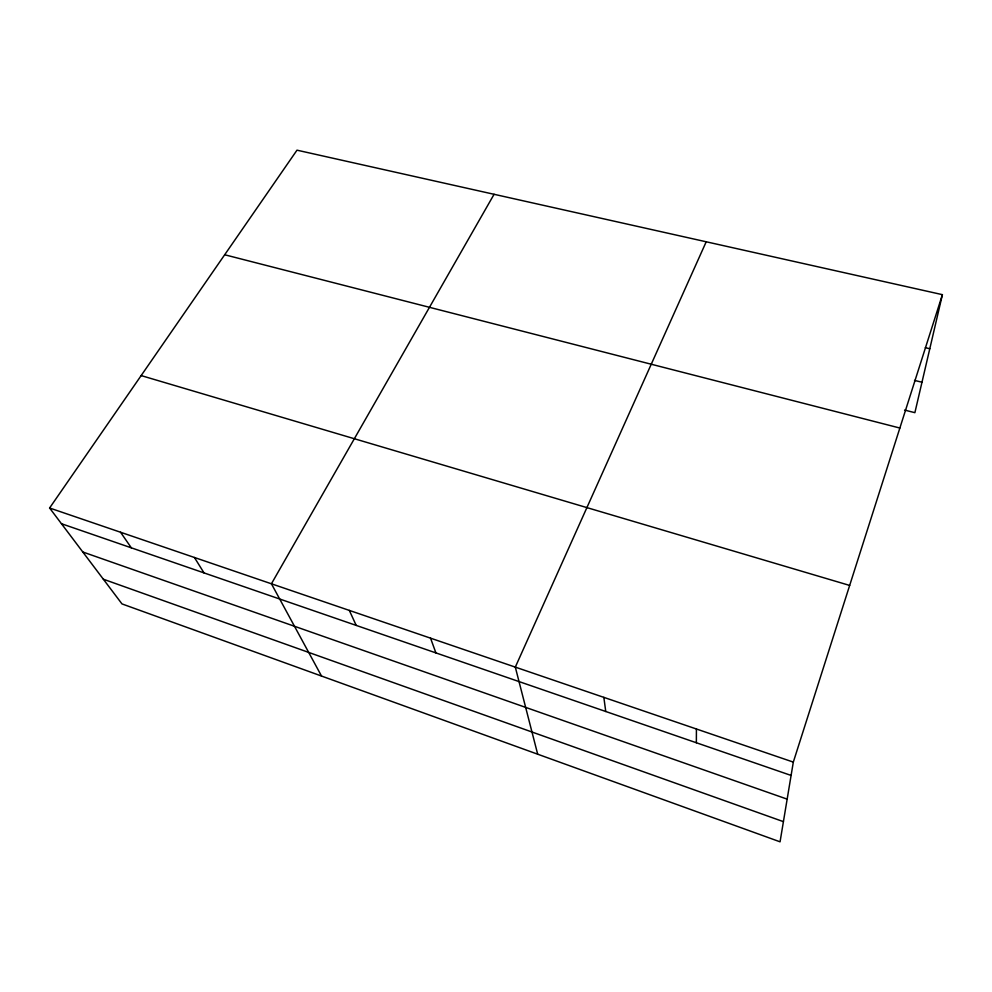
<?xml version="1.0" encoding="UTF-8"?>
<svg xmlns="http://www.w3.org/2000/svg" width="992" height="992" viewBox="0 0 992 992"><rect width="100%" height="100%" fill="white"/><g stroke="black" fill="none" stroke-linecap="round" stroke-linejoin="round"><path stroke-width="1.49" d="M696.359 742.76L696.421 728.996M942.4 294.661L793.315 762.104L780.059 841.824L121.979 603.905L49.6 508.003L296.992 150.176L942.4 294.661L914.884 412.672L904.555 410.068M706.205 241.788L515.307 667.12L537.676 754.193M494.078 194.296L271.424 583.792L321.52 676.048M925.325 347.684L929.789 348.738M914.512 380.395L921.99 382.23M224.688 254.758L899.856 428.036M141.149 375.584L849.66 585.429M49.6 508.003L793.315 762.104M61.467 523.726L791.095 775.434M82.807 551.998L787.164 799.143M103.342 579.204L783.42 821.649M120.553 532.245L131.328 547.832M194.432 557.492L204.005 572.905M349.32 610.402L356.202 625.406M430.54 638.154L435.91 652.91M603.843 697.364L605.752 711.5"/></g></svg>
